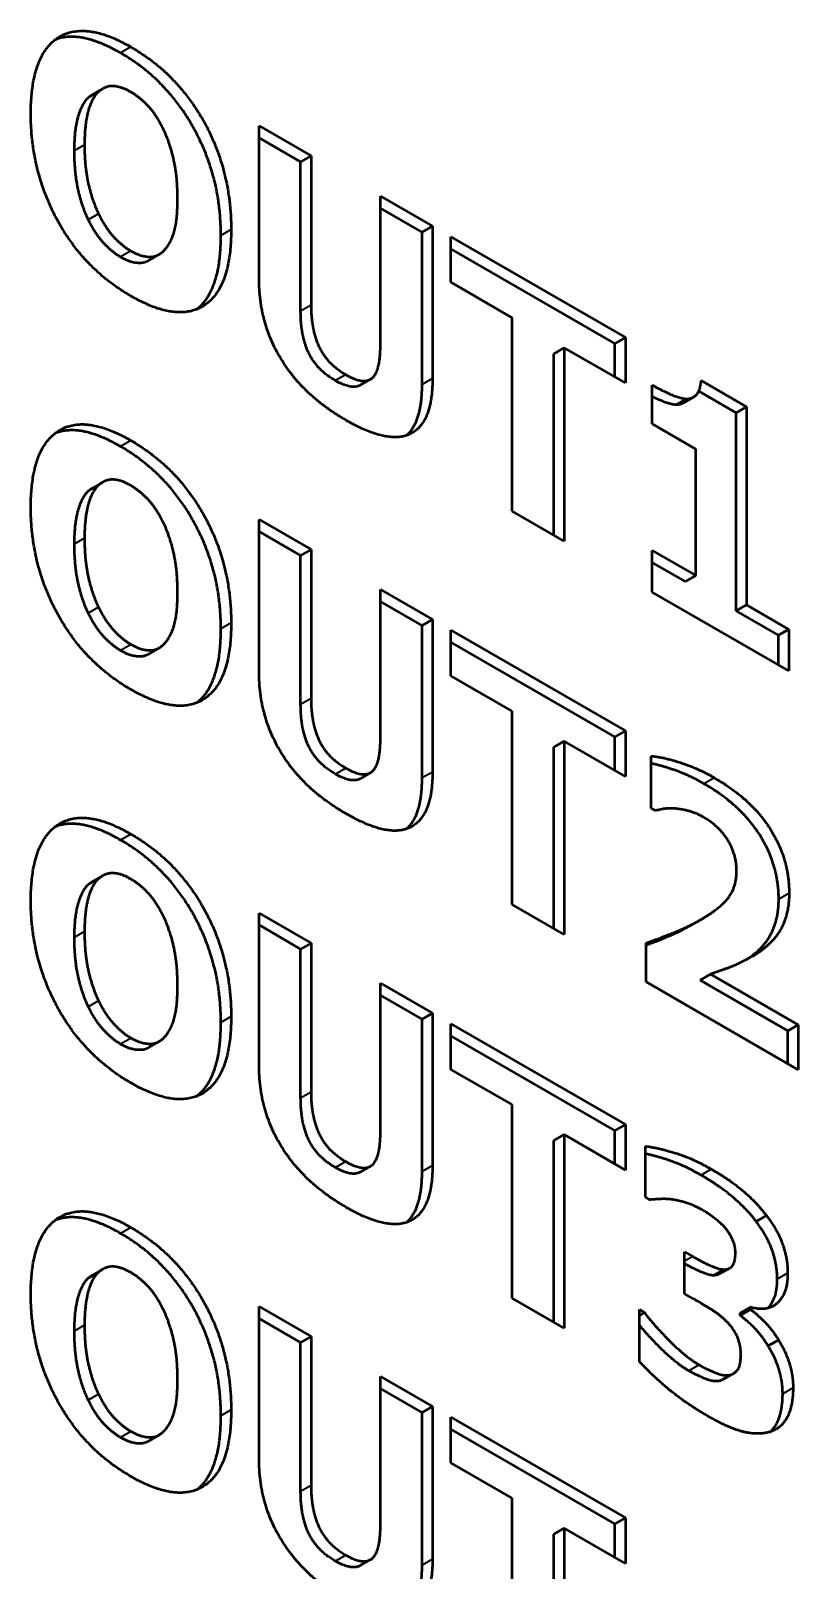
# Model space of a CAD drawing. Header units: millimetres. Extents: x 4735 to 8066, y 756 to 2595.
# Drawn here: x 6716.46 to 6721.71, y 2162.21 to 2172.73 of the extents above; entities that cross this region are included whole.
import ezdxf

# ---------------------------------------------------------------- set-up
doc = ezdxf.new("R2010")
doc.units = ezdxf.units.MM
doc.header["$LTSCALE"] = 1.8
doc.layers.add('외형선(ISO)', color=7, linetype='Continuous', lineweight=50)
doc.layers.add('좁은 외형선(ISO)', color=7, linetype='Continuous', lineweight=35)

msp = doc.modelspace()

# ---------------------------------------------------------------- linework, layer by layer
at = {"layer": '외형선(ISO)'}
for p, q in [((6716.925, 2172.313), (6716.854, 2172.272)), ((6716.951, 2172.331), (6716.88, 2172.29)), ((6718.021, 2171.035), (6718.021, 2172.078)), ((6718.021, 2172.078), (6718.376, 2171.873)), ((6718.305, 2171.832), (6718.021, 2171.996)), ((6718.376, 2171.873), (6718.305, 2171.832)), ((6718.305, 2170.813), (6718.305, 2171.832)), ((6718.376, 2171.873), (6718.376, 2170.854)), ((6718.85, 2170.58), (6718.85, 2171.599)), ((6718.85, 2171.599), (6719.206, 2171.394)), ((6719.135, 2171.353), (6718.85, 2171.517)), ((6719.206, 2171.394), (6719.135, 2171.353)), ((6719.135, 2170.311), (6719.135, 2171.353)), ((6719.206, 2171.394), (6719.206, 2170.352)), ((6719.332, 2171.01), (6719.332, 2171.321)), ((6719.332, 2171.321), (6720.524, 2170.633)), ((6717.34, 2171.201), (6717.269, 2171.161)), ((6720.453, 2170.592), (6719.332, 2171.239)), ((6719.75, 2170.768), (6719.332, 2171.01)), ((6719.75, 2169.446), (6719.75, 2170.768)), ((6720.105, 2170.563), (6720.035, 2170.522)), ((6720.524, 2170.322), (6720.105, 2170.563)), ((6720.105, 2170.563), (6720.105, 2169.241)), ((6720.524, 2170.633), (6720.453, 2170.592)), ((6720.453, 2170.363), (6720.453, 2170.592)), ((6720.524, 2170.633), (6720.524, 2170.322)), ((6720.035, 2169.282), (6720.035, 2170.522)), ((6718.782, 2170.348), (6718.712, 2170.307)), ((6720.708, 2170.042), (6720.708, 2170.308)), ((6721.28, 2170.118), (6721.025, 2170.265)), ((6721.042, 2170.338), (6721.351, 2170.159)), ((6720.942, 2170.214), (6720.871, 2170.173)), ((6720.99, 2170.226), (6720.919, 2170.185)), ((6721.351, 2170.159), (6721.28, 2170.118)), ((6721.351, 2170.159), (6721.351, 2168.806)), ((6721.006, 2169.87), (6720.708, 2170.042)), ((6721.28, 2168.766), (6721.28, 2170.118)), ((6721.006, 2169.006), (6721.006, 2169.87)), ((6716.925, 2169.625), (6716.854, 2169.584)), ((6716.951, 2169.642), (6716.88, 2169.602)), ((6720.105, 2169.241), (6719.75, 2169.446)), ((6718.021, 2168.346), (6718.021, 2169.389)), ((6718.021, 2169.389), (6718.376, 2169.184)), ((6718.305, 2169.143), (6718.021, 2169.307)), ((6718.376, 2169.184), (6718.305, 2169.143)), ((6718.305, 2168.124), (6718.305, 2169.143)), ((6718.376, 2169.184), (6718.376, 2168.165)), ((6720.708, 2168.893), (6720.708, 2169.178)), ((6720.708, 2169.178), (6721.006, 2169.006)), ((6720.935, 2168.965), (6720.708, 2169.096)), ((6721.006, 2169.006), (6720.935, 2168.965)), ((6718.85, 2167.891), (6718.85, 2168.91)), ((6718.85, 2168.91), (6719.206, 2168.705)), ((6721.642, 2168.354), (6720.708, 2168.893)), ((6719.135, 2168.664), (6718.85, 2168.828)), ((6721.351, 2168.806), (6721.28, 2168.766)), ((6721.351, 2168.806), (6721.642, 2168.638)), ((6719.206, 2168.705), (6719.135, 2168.664)), ((6719.206, 2168.705), (6719.206, 2167.663)), ((6721.571, 2168.598), (6721.28, 2168.766)), ((6719.135, 2167.623), (6719.135, 2168.664)), ((6719.332, 2168.321), (6719.332, 2168.632)), ((6719.332, 2168.632), (6720.524, 2167.944)), ((6721.642, 2168.638), (6721.571, 2168.598)), ((6721.571, 2168.395), (6721.571, 2168.598)), ((6721.642, 2168.638), (6721.642, 2168.354)), ((6717.34, 2168.513), (6717.269, 2168.472)), ((6720.453, 2167.903), (6719.332, 2168.55)), ((6719.75, 2168.08), (6719.332, 2168.321)), ((6719.75, 2166.758), (6719.75, 2168.08)), ((6720.524, 2167.944), (6720.453, 2167.903)), ((6720.524, 2167.944), (6720.524, 2167.633)), ((6720.105, 2167.875), (6720.035, 2167.834)), ((6720.035, 2166.593), (6720.035, 2167.834)), ((6720.524, 2167.633), (6720.105, 2167.875)), ((6720.105, 2167.875), (6720.105, 2166.553)), ((6720.453, 2167.674), (6720.453, 2167.903)), ((6720.7, 2167.416), (6720.7, 2167.772)), ((6718.782, 2167.659), (6718.712, 2167.618)), ((6720.728, 2167.4), (6720.7, 2167.416)), ((6716.925, 2166.936), (6716.854, 2166.895)), ((6716.951, 2166.954), (6716.88, 2166.913)), ((6718.021, 2165.658), (6718.021, 2166.7)), ((6718.021, 2166.7), (6718.376, 2166.495)), ((6720.105, 2166.553), (6719.75, 2166.758)), ((6718.305, 2166.454), (6718.021, 2166.619)), ((6721.043, 2166.657), (6720.973, 2166.617)), ((6718.376, 2166.495), (6718.305, 2166.454)), ((6718.376, 2166.495), (6718.376, 2165.476)), ((6720.666, 2166.229), (6720.666, 2166.495)), ((6718.305, 2165.435), (6718.305, 2166.454)), ((6721.106, 2166.283), (6721.035, 2166.242)), ((6721.106, 2166.283), (6721.705, 2165.937)), ((6718.85, 2165.202), (6718.85, 2166.221)), ((6718.85, 2166.221), (6719.206, 2166.016)), ((6721.705, 2165.629), (6720.666, 2166.229)), ((6721.634, 2165.896), (6721.035, 2166.242)), ((6719.135, 2165.975), (6718.85, 2166.14)), ((6719.206, 2166.016), (6719.135, 2165.975)), ((6719.135, 2164.934), (6719.135, 2165.975)), ((6719.206, 2166.016), (6719.206, 2164.975)), ((6719.332, 2165.632), (6719.332, 2165.943)), ((6719.332, 2165.943), (6720.524, 2165.255)), ((6721.705, 2165.937), (6721.634, 2165.896)), ((6721.705, 2165.937), (6721.705, 2165.629)), ((6720.453, 2165.214), (6719.332, 2165.862)), ((6721.634, 2165.67), (6721.634, 2165.896)), ((6717.34, 2165.824), (6717.269, 2165.783)), ((6719.75, 2165.391), (6719.332, 2165.632)), ((6719.75, 2164.069), (6719.75, 2165.391)), ((6720.524, 2165.255), (6720.453, 2165.214)), ((6720.453, 2164.985), (6720.453, 2165.214)), ((6720.524, 2165.255), (6720.524, 2164.944)), ((6720.105, 2165.186), (6720.035, 2165.145)), ((6720.035, 2163.905), (6720.035, 2165.145)), ((6720.524, 2164.944), (6720.105, 2165.186)), ((6720.105, 2165.186), (6720.105, 2163.864)), ((6720.661, 2164.758), (6720.661, 2165.107)), ((6718.782, 2164.971), (6718.712, 2164.93)), ((6720.691, 2164.741), (6720.661, 2164.758)), ((6721.488, 2164.633), (6721.418, 2164.593)), ((6720.929, 2164.099), (6720.929, 2164.386)), ((6720.929, 2164.386), (6720.985, 2164.353)), ((6716.951, 2164.265), (6716.88, 2164.224)), ((6721.196, 2164.265), (6721.126, 2164.224)), ((6721.238, 2164.274), (6721.167, 2164.234)), ((6716.925, 2164.247), (6716.854, 2164.206)), ((6720.105, 2163.864), (6719.75, 2164.069)), ((6720.99, 2164.064), (6720.929, 2164.099)), ((6718.021, 2162.969), (6718.021, 2164.012)), ((6718.021, 2164.012), (6718.376, 2163.807)), ((6720.62, 2163.636), (6720.62, 2163.99)), ((6720.62, 2163.99), (6720.654, 2163.97)), ((6720.654, 2163.97), (6720.62, 2163.951)), ((6721.378, 2164.007), (6721.308, 2163.967)), ((6721.378, 2163.992), (6721.308, 2163.951)), ((6721.308, 2163.951), (6721.308, 2163.967)), ((6721.378, 2164.007), (6721.378, 2163.992)), ((6718.305, 2163.766), (6718.021, 2163.93)), ((6718.376, 2163.807), (6718.305, 2163.766)), ((6718.305, 2162.747), (6718.305, 2163.766)), ((6718.376, 2163.807), (6718.376, 2162.788)), ((6721.571, 2163.782), (6721.5, 2163.742)), ((6718.85, 2162.514), (6718.85, 2163.533)), ((6718.85, 2163.533), (6719.206, 2163.328)), ((6721.242, 2163.545), (6721.171, 2163.504)), ((6721.263, 2163.554), (6721.192, 2163.513)), ((6719.135, 2163.287), (6718.85, 2163.451)), ((6719.206, 2163.328), (6719.135, 2163.287)), ((6719.206, 2163.328), (6719.206, 2162.286)), ((6719.135, 2162.245), (6719.135, 2163.287)), ((6719.332, 2162.944), (6719.332, 2163.255)), ((6719.332, 2163.255), (6720.524, 2162.567)), ((6717.34, 2163.135), (6717.269, 2163.094)), ((6720.453, 2162.526), (6719.332, 2163.173)), ((6719.75, 2162.702), (6719.332, 2162.944)), ((6719.75, 2161.38), (6719.75, 2162.702)), ((6720.524, 2162.567), (6720.453, 2162.526)), ((6720.524, 2162.567), (6720.524, 2162.256)), ((6720.105, 2162.497), (6720.035, 2162.456)), ((6720.524, 2162.256), (6720.105, 2162.497)), ((6720.105, 2162.497), (6720.105, 2161.175)), ((6720.453, 2162.296), (6720.453, 2162.526)), ((6720.035, 2161.216), (6720.035, 2162.456)), ((6718.782, 2162.282), (6718.712, 2162.241))]:
    msp.add_line(p, q, dxfattribs=at)
for points in [[(6716.461, 2172.162), (6716.461, 2172.555), (6716.825, 2172.802), (6717.145, 2172.618)], [(6717.074, 2172.577), (6716.8, 2172.735), (6716.627, 2172.667)], [(6717.76, 2171.33), (6717.76, 2171.726), (6717.393, 2172.393), (6717.074, 2172.577)], [(6717.145, 2172.618), (6717.464, 2172.434), (6717.83, 2171.767), (6717.83, 2171.371)], [(6717.146, 2172.309), (6717.081, 2172.346), (6716.974, 2172.354), (6716.925, 2172.313)], [(6716.854, 2172.272), (6716.811, 2172.234), (6716.757, 2172.055), (6716.757, 2171.909)], [(6716.925, 2172.313), (6716.881, 2172.275), (6716.828, 2172.096), (6716.828, 2171.95)], [(6716.88, 2172.29), (6716.867, 2172.283), (6716.854, 2172.272)], [(6717.367, 2172.055), (6717.323, 2172.149), (6717.208, 2172.273), (6717.146, 2172.309)], [(6717.145, 2170.916), (6716.825, 2171.1), (6716.461, 2171.77), (6716.461, 2172.162)], [(6717.464, 2171.583), (6717.464, 2171.73), (6717.412, 2171.965), (6717.367, 2172.055)], [(6716.828, 2171.95), (6716.828, 2171.799), (6716.879, 2171.571), (6716.924, 2171.478)], [(6716.757, 2171.909), (6716.757, 2171.758), (6716.808, 2171.53), (6716.853, 2171.437)], [(6717.368, 2171.224), (6717.414, 2171.269), (6717.464, 2171.429), (6717.464, 2171.583)], [(6716.853, 2171.437), (6716.898, 2171.344), (6717.014, 2171.218), (6717.075, 2171.183)], [(6716.924, 2171.478), (6716.969, 2171.384), (6717.084, 2171.259), (6717.146, 2171.224)], [(6717.83, 2171.371), (6717.83, 2170.974), (6717.464, 2170.732), (6717.145, 2170.916)], [(6717.596, 2170.826), (6717.76, 2170.955), (6717.76, 2171.33)], [(6717.146, 2171.224), (6717.209, 2171.187), (6717.326, 2171.182), (6717.368, 2171.224)], [(6718.613, 2170.068), (6718.328, 2170.233), (6718.021, 2170.728), (6718.021, 2171.035)], [(6718.542, 2170.338), (6718.416, 2170.411), (6718.305, 2170.642), (6718.305, 2170.813)], [(6718.376, 2170.854), (6718.376, 2170.683), (6718.487, 2170.452), (6718.613, 2170.379)], [(6718.613, 2170.379), (6718.736, 2170.308), (6718.85, 2170.402), (6718.85, 2170.58)], [(6719.206, 2170.352), (6719.206, 2170.05), (6718.906, 2169.899), (6718.613, 2170.068)], [(6718.712, 2170.307), (6718.654, 2170.274), (6718.542, 2170.338)], [(6719.029, 2169.963), (6719.135, 2170.057), (6719.135, 2170.311)], [(6720.708, 2170.308), (6720.773, 2170.27), (6720.903, 2170.215), (6720.942, 2170.214)], [(6720.942, 2170.214), (6720.987, 2170.215), (6721.037, 2170.274), (6721.042, 2170.338)], [(6720.919, 2170.185), (6720.899, 2170.173), (6720.871, 2170.173)], [(6716.461, 2169.473), (6716.461, 2169.866), (6716.825, 2170.114), (6717.145, 2169.929)], [(6717.074, 2169.888), (6716.8, 2170.047), (6716.627, 2169.978)], [(6717.76, 2168.642), (6717.76, 2169.037), (6717.393, 2169.704), (6717.074, 2169.888)], [(6717.145, 2169.929), (6717.464, 2169.745), (6717.83, 2169.078), (6717.83, 2168.682)], [(6716.925, 2169.625), (6716.881, 2169.586), (6716.828, 2169.407), (6716.828, 2169.261)], [(6717.146, 2169.62), (6717.081, 2169.658), (6716.974, 2169.665), (6716.925, 2169.625)], [(6717.367, 2169.367), (6717.323, 2169.46), (6717.208, 2169.584), (6717.146, 2169.62)], [(6716.854, 2169.584), (6716.811, 2169.545), (6716.757, 2169.366), (6716.757, 2169.221)], [(6716.88, 2169.602), (6716.867, 2169.594), (6716.854, 2169.584)], [(6717.145, 2168.227), (6716.825, 2168.412), (6716.461, 2169.081), (6716.461, 2169.473)], [(6717.464, 2168.894), (6717.464, 2169.041), (6717.412, 2169.276), (6717.367, 2169.367)], [(6716.757, 2169.221), (6716.757, 2169.07), (6716.808, 2168.841), (6716.853, 2168.748)], [(6716.828, 2169.261), (6716.828, 2169.111), (6716.879, 2168.882), (6716.924, 2168.789)], [(6717.368, 2168.535), (6717.414, 2168.58), (6717.464, 2168.741), (6717.464, 2168.894)], [(6716.924, 2168.789), (6716.969, 2168.696), (6717.084, 2168.571), (6717.146, 2168.535)], [(6716.853, 2168.748), (6716.898, 2168.655), (6717.014, 2168.53), (6717.075, 2168.494)], [(6717.83, 2168.682), (6717.83, 2168.285), (6717.464, 2168.043), (6717.145, 2168.227)], [(6717.596, 2168.137), (6717.76, 2168.266), (6717.76, 2168.642)], [(6717.146, 2168.535), (6717.209, 2168.498), (6717.326, 2168.493), (6717.368, 2168.535)], [(6718.613, 2167.38), (6718.328, 2167.544), (6718.021, 2168.039), (6718.021, 2168.346)], [(6718.376, 2168.165), (6718.376, 2167.994), (6718.487, 2167.763), (6718.613, 2167.691)], [(6718.542, 2167.65), (6718.416, 2167.723), (6718.305, 2167.953), (6718.305, 2168.124)], [(6718.613, 2167.691), (6718.736, 2167.62), (6718.85, 2167.714), (6718.85, 2167.891)], [(6720.7, 2167.772), (6720.76, 2167.771), (6721.014, 2167.693), (6721.132, 2167.624)], [(6718.712, 2167.618), (6718.654, 2167.585), (6718.542, 2167.65)], [(6719.206, 2167.663), (6719.206, 2167.362), (6718.906, 2167.21), (6718.613, 2167.38)], [(6719.029, 2167.275), (6719.135, 2167.368), (6719.135, 2167.623)], [(6721.132, 2167.624), (6721.384, 2167.479), (6721.643, 2167.07), (6721.643, 2166.836)], [(6721.572, 2166.795), (6721.572, 2167.029), (6721.313, 2167.438), (6721.061, 2167.584)], [(6720.862, 2167.414), (6720.813, 2167.417), (6720.745, 2167.403), (6720.728, 2167.4)], [(6721.061, 2167.353), (6721.007, 2167.384), (6720.911, 2167.409), (6720.862, 2167.414)], [(6716.461, 2166.784), (6716.461, 2167.177), (6716.825, 2167.425), (6717.145, 2167.24)], [(6717.074, 2167.199), (6716.8, 2167.358), (6716.627, 2167.289)], [(6721.284, 2166.989), (6721.284, 2167.102), (6721.166, 2167.292), (6721.061, 2167.353)], [(6717.76, 2165.953), (6717.76, 2166.349), (6717.393, 2167.016), (6717.074, 2167.199)], [(6717.145, 2167.24), (6717.464, 2167.056), (6717.83, 2166.389), (6717.83, 2165.994)], [(6721.087, 2166.684), (6721.192, 2166.75), (6721.284, 2166.888), (6721.284, 2166.989)], [(6716.854, 2166.895), (6716.811, 2166.857), (6716.757, 2166.677), (6716.757, 2166.532)], [(6716.925, 2166.936), (6716.881, 2166.898), (6716.828, 2166.718), (6716.828, 2166.573)], [(6716.88, 2166.913), (6716.867, 2166.906), (6716.854, 2166.895)], [(6717.146, 2166.931), (6717.081, 2166.969), (6716.974, 2166.976), (6716.925, 2166.936)], [(6717.367, 2166.678), (6717.323, 2166.771), (6717.208, 2166.896), (6717.146, 2166.931)], [(6717.145, 2165.539), (6716.825, 2165.723), (6716.461, 2166.393), (6716.461, 2166.784)], [(6721.643, 2166.836), (6721.643, 2166.691), (6721.525, 2166.482), (6721.389, 2166.402)], [(6717.464, 2166.205), (6717.464, 2166.352), (6717.412, 2166.587), (6717.367, 2166.678)], [(6720.666, 2166.495), (6720.797, 2166.541), (6721.008, 2166.633), (6721.087, 2166.684)], [(6716.828, 2166.573), (6716.828, 2166.422), (6716.879, 2166.194), (6716.924, 2166.1)], [(6716.757, 2166.532), (6716.757, 2166.381), (6716.808, 2166.153), (6716.853, 2166.059)], [(6721.389, 2166.402), (6721.303, 2166.353), (6721.141, 2166.294), (6721.106, 2166.283)], [(6717.368, 2165.846), (6717.414, 2165.891), (6717.464, 2166.052), (6717.464, 2166.205)], [(6716.853, 2166.059), (6716.898, 2165.966), (6717.014, 2165.841), (6717.075, 2165.805)], [(6716.924, 2166.1), (6716.969, 2166.007), (6717.084, 2165.882), (6717.146, 2165.846)], [(6717.83, 2165.994), (6717.83, 2165.597), (6717.464, 2165.355), (6717.145, 2165.539)], [(6717.596, 2165.449), (6717.76, 2165.577), (6717.76, 2165.953)], [(6717.146, 2165.846), (6717.209, 2165.81), (6717.326, 2165.804), (6717.368, 2165.846)], [(6718.613, 2164.691), (6718.328, 2164.856), (6718.021, 2165.351), (6718.021, 2165.658)], [(6718.542, 2164.961), (6718.416, 2165.034), (6718.305, 2165.265), (6718.305, 2165.435)], [(6718.376, 2165.476), (6718.376, 2165.306), (6718.487, 2165.075), (6718.613, 2165.002)], [(6718.613, 2165.002), (6718.736, 2164.931), (6718.85, 2165.025), (6718.85, 2165.202)], [(6720.661, 2165.107), (6720.734, 2165.1), (6720.982, 2165.025), (6721.111, 2164.95)], [(6718.712, 2164.93), (6718.654, 2164.897), (6718.542, 2164.961)], [(6719.206, 2164.975), (6719.206, 2164.673), (6718.906, 2164.522), (6718.613, 2164.691)], [(6719.029, 2164.586), (6719.135, 2164.68), (6719.135, 2164.934)], [(6721.418, 2164.593), (6721.352, 2164.679), (6721.167, 2164.837), (6721.041, 2164.909)], [(6721.111, 2164.95), (6721.238, 2164.878), (6721.423, 2164.72), (6721.488, 2164.633)], [(6720.839, 2164.743), (6720.799, 2164.748), (6720.711, 2164.743), (6720.691, 2164.741)], [(6721.05, 2164.671), (6720.998, 2164.701), (6720.889, 2164.736), (6720.839, 2164.743)], [(6721.208, 2164.547), (6721.173, 2164.586), (6721.082, 2164.653), (6721.05, 2164.671)], [(6716.461, 2164.096), (6716.461, 2164.489), (6716.825, 2164.736), (6717.145, 2164.552)], [(6717.074, 2164.511), (6716.8, 2164.669), (6716.627, 2164.601)], [(6721.562, 2164.199), (6721.562, 2164.299), (6721.49, 2164.499), (6721.418, 2164.593)], [(6721.488, 2164.633), (6721.561, 2164.54), (6721.633, 2164.34), (6721.633, 2164.24)], [(6717.76, 2163.264), (6717.76, 2163.66), (6717.393, 2164.327), (6717.074, 2164.511)], [(6717.145, 2164.552), (6717.464, 2164.368), (6717.83, 2163.701), (6717.83, 2163.305)], [(6721.276, 2164.377), (6721.276, 2164.428), (6721.236, 2164.513), (6721.208, 2164.547)], [(6721.196, 2164.265), (6721.234, 2164.264), (6721.276, 2164.314), (6721.276, 2164.377)], [(6717.146, 2164.243), (6717.081, 2164.28), (6716.974, 2164.288), (6716.925, 2164.247)], [(6720.985, 2164.353), (6721.05, 2164.316), (6721.158, 2164.267), (6721.196, 2164.265)], [(6716.854, 2164.206), (6716.811, 2164.168), (6716.757, 2163.989), (6716.757, 2163.843)], [(6716.925, 2164.247), (6716.881, 2164.209), (6716.828, 2164.03), (6716.828, 2163.884)], [(6716.88, 2164.224), (6716.867, 2164.217), (6716.854, 2164.206)], [(6717.367, 2163.989), (6717.323, 2164.083), (6717.208, 2164.207), (6717.146, 2164.243)], [(6721.167, 2164.234), (6721.15, 2164.224), (6721.126, 2164.224)], [(6721.633, 2164.24), (6721.633, 2164.1), (6721.493, 2163.972), (6721.378, 2164.007)], [(6721.497, 2164), (6721.562, 2164.064), (6721.562, 2164.199)], [(6717.145, 2162.85), (6716.825, 2163.034), (6716.461, 2163.704), (6716.461, 2164.096)], [(6721.212, 2163.913), (6721.166, 2163.958), (6721.039, 2164.035), (6720.99, 2164.064)], [(6717.464, 2163.517), (6717.464, 2163.664), (6717.412, 2163.899), (6717.367, 2163.989)], [(6720.654, 2163.97), (6720.732, 2163.868), (6720.942, 2163.663), (6721.029, 2163.612)], [(6721.5, 2163.742), (6721.454, 2163.816), (6721.358, 2163.914), (6721.308, 2163.951)], [(6721.378, 2163.992), (6721.429, 2163.954), (6721.525, 2163.857), (6721.571, 2163.782)], [(6716.757, 2163.843), (6716.757, 2163.692), (6716.808, 2163.464), (6716.853, 2163.371)], [(6716.828, 2163.884), (6716.828, 2163.733), (6716.879, 2163.505), (6716.924, 2163.412)], [(6721.313, 2163.685), (6721.313, 2163.758), (6721.258, 2163.868), (6721.212, 2163.913)], [(6721.599, 2163.415), (6721.599, 2163.507), (6721.543, 2163.675), (6721.5, 2163.742)], [(6721.571, 2163.782), (6721.613, 2163.716), (6721.67, 2163.548), (6721.67, 2163.456)], [(6721.095, 2163.258), (6720.93, 2163.353), (6720.694, 2163.553), (6720.62, 2163.636)], [(6721.242, 2163.545), (6721.274, 2163.554), (6721.313, 2163.612), (6721.313, 2163.685)], [(6717.368, 2163.158), (6717.414, 2163.202), (6717.464, 2163.363), (6717.464, 2163.517)], [(6721.171, 2163.504), (6721.13, 2163.493), (6721.01, 2163.542), (6720.958, 2163.572)], [(6721.029, 2163.612), (6721.08, 2163.583), (6721.201, 2163.534), (6721.242, 2163.545)], [(6716.924, 2163.412), (6716.969, 2163.318), (6717.084, 2163.193), (6717.146, 2163.158)], [(6721.192, 2163.513), (6721.182, 2163.507), (6721.171, 2163.504)], [(6721.67, 2163.456), (6721.67, 2163.335), (6721.593, 2163.182), (6721.518, 2163.157)], [(6716.853, 2163.371), (6716.898, 2163.277), (6717.014, 2163.152), (6717.075, 2163.117)], [(6717.83, 2163.305), (6717.83, 2162.908), (6717.464, 2162.666), (6717.145, 2162.85)], [(6717.596, 2162.76), (6717.76, 2162.889), (6717.76, 2163.264)], [(6721.518, 2163.157), (6721.444, 2163.131), (6721.241, 2163.174), (6721.095, 2163.258)], [(6717.146, 2163.158), (6717.209, 2163.121), (6717.326, 2163.116), (6717.368, 2163.158)], [(6718.613, 2162.002), (6718.328, 2162.167), (6718.021, 2162.662), (6718.021, 2162.969)], [(6718.376, 2162.788), (6718.376, 2162.617), (6718.487, 2162.386), (6718.613, 2162.313)], [(6718.542, 2162.272), (6718.416, 2162.345), (6718.305, 2162.576), (6718.305, 2162.747)], [(6718.613, 2162.313), (6718.736, 2162.242), (6718.85, 2162.336), (6718.85, 2162.514)], [(6718.712, 2162.241), (6718.654, 2162.208), (6718.542, 2162.272)], [(6719.206, 2162.286), (6719.206, 2161.984), (6718.906, 2161.833), (6718.613, 2162.002)], [(6719.029, 2161.897), (6719.135, 2161.991), (6719.135, 2162.245)]]:
    msp.add_open_spline(points, degree=2, dxfattribs=at)
for points, knots in [([(6717.075, 2171.183), (6717.138, 2171.146), (6717.237, 2171.142), (6717.269, 2171.161)], [0, 0, 0, 1, 1.679012, 1.679012, 1.679012]), ([(6720.871, 2170.173), (6720.832, 2170.174), (6720.738, 2170.214), (6720.708, 2170.229)], [0, 0, 0, 1, 1.457481, 1.457481, 1.457481]), ([(6717.075, 2168.494), (6717.138, 2168.458), (6717.237, 2168.453), (6717.269, 2168.472)], [0, 0, 0, 1, 1.679012, 1.679012, 1.679012]), ([(6721.061, 2167.584), (6720.943, 2167.652), (6720.749, 2167.712), (6720.7, 2167.722)], [0, 0, 0, 1, 1.531337, 1.531337, 1.531337]), ([(6721.351, 2166.381), (6721.462, 2166.454), (6721.572, 2166.651), (6721.572, 2166.795)], [0.123519, 0.123519, 0.123519, 1, 2, 2, 2]), ([(6720.973, 2166.617), (6720.909, 2166.58), (6720.756, 2166.513), (6720.666, 2166.479)], [0.266667, 0.266667, 0.266667, 1, 1.724129, 1.724129, 1.724129]), ([(6717.075, 2165.805), (6717.138, 2165.769), (6717.237, 2165.765), (6717.269, 2165.783)], [0, 0, 0, 1, 1.679012, 1.679012, 1.679012]), ([(6721.041, 2164.909), (6720.911, 2164.984), (6720.716, 2165.044), (6720.661, 2165.055)], [0, 0, 0, 1, 1.578919, 1.578919, 1.578919]), ([(6721.126, 2164.224), (6721.088, 2164.226), (6720.985, 2164.273), (6720.929, 2164.304)], [0, 0, 0, 1, 1.885614, 1.885614, 1.885614]), ([(6720.958, 2163.572), (6720.871, 2163.622), (6720.685, 2163.805), (6720.62, 2163.884)], [0, 0, 0, 1, 1.775612, 1.775612, 1.775612]), ([(6721.514, 2163.155), (6721.542, 2163.18), (6721.599, 2163.294), (6721.599, 2163.415)], [0.509317, 0.509317, 0.509317, 1, 2, 2, 2]), ([(6717.075, 2163.117), (6717.138, 2163.08), (6717.237, 2163.076), (6717.269, 2163.094)], [0, 0, 0, 1, 1.679012, 1.679012, 1.679012])]:
    msp.add_open_spline(points, degree=2, knots=knots, dxfattribs=at)
at = {"layer": '좁은 외형선(ISO)'}
for p, q in [((6717.145, 2172.618), (6717.074, 2172.577)), ((6716.828, 2171.95), (6716.757, 2171.909)), ((6716.924, 2171.478), (6716.853, 2171.437)), ((6717.83, 2171.371), (6717.76, 2171.33)), ((6717.146, 2171.224), (6717.075, 2171.183)), ((6718.376, 2170.854), (6718.305, 2170.813)), ((6718.613, 2170.379), (6718.542, 2170.338)), ((6719.206, 2170.352), (6719.135, 2170.311)), ((6717.145, 2169.929), (6717.074, 2169.888)), ((6716.828, 2169.261), (6716.757, 2169.221)), ((6716.924, 2168.789), (6716.853, 2168.748)), ((6717.83, 2168.682), (6717.76, 2168.642)), ((6717.146, 2168.535), (6717.075, 2168.494)), ((6718.376, 2168.165), (6718.305, 2168.124)), ((6718.613, 2167.691), (6718.542, 2167.65)), ((6719.206, 2167.663), (6719.135, 2167.623)), ((6721.132, 2167.624), (6721.061, 2167.584)), ((6717.145, 2167.24), (6717.074, 2167.199)), ((6721.643, 2166.836), (6721.572, 2166.795)), ((6716.828, 2166.573), (6716.757, 2166.532)), ((6716.924, 2166.1), (6716.853, 2166.059)), ((6717.83, 2165.994), (6717.76, 2165.953)), ((6717.146, 2165.846), (6717.075, 2165.805)), ((6718.376, 2165.476), (6718.305, 2165.435)), ((6718.613, 2165.002), (6718.542, 2164.961)), ((6719.206, 2164.975), (6719.135, 2164.934)), ((6721.111, 2164.95), (6721.041, 2164.909)), ((6717.145, 2164.552), (6717.074, 2164.511)), ((6720.985, 2164.353), (6720.929, 2164.321)), ((6721.633, 2164.24), (6721.562, 2164.199)), ((6716.828, 2163.884), (6716.757, 2163.843)), ((6721.029, 2163.612), (6720.958, 2163.572)), ((6716.924, 2163.412), (6716.853, 2163.371)), ((6721.67, 2163.456), (6721.599, 2163.415)), ((6717.83, 2163.305), (6717.76, 2163.264)), ((6717.146, 2163.158), (6717.075, 2163.117)), ((6718.376, 2162.788), (6718.305, 2162.747)), ((6718.613, 2162.313), (6718.542, 2162.272)), ((6719.206, 2162.286), (6719.135, 2162.245))]:
    msp.add_line(p, q, dxfattribs=at)

doc.saveas('drawing.dxf')
